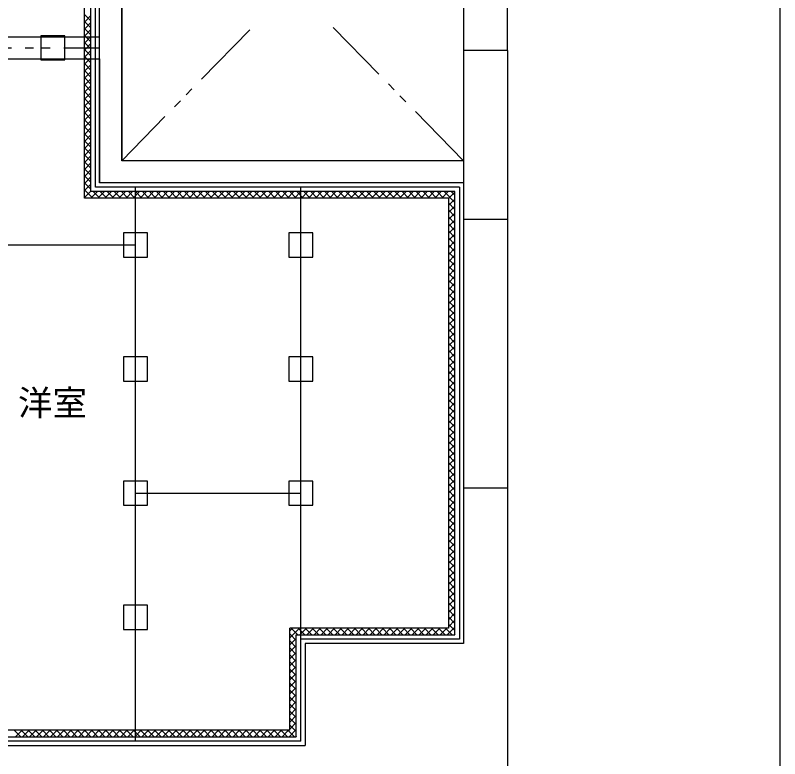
# Model space of a CAD drawing. Units: millimetres, scale not verified. Extents: x -6877 to 6873, y -4866 to 4752.
# Drawn here: x 4100 to 6873, y -2747 to -51 of the extents above; entities that cross this region are included whole.
import ezdxf
from ezdxf.enums import TextEntityAlignment as Align

# ---------------------------------------------------------------- set-up
doc = ezdxf.new("R2010")
doc.units = ezdxf.units.MM
doc.header["$LTSCALE"] = 50
doc.linetypes.add('DOUBLE_CHAIN1', pattern=[8.8, 5, -1, 0.6, -0.6, 0.6, -1])
for name, color, linetype in [('1-1_中線', 7, 'Continuous'), ('1-2_太線１', 3, 'Continuous'), ('1-3_太線２', 3, 'Continuous'), ('1-4_細線', 4, 'Continuous'), ('1-6_文字', 4, 'Continuous'), ('1-8_隠線', 4, 'DOUBLE_CHAIN1'), ('1-A_中線', 4, 'Continuous'), ('1-B_太線１', 2, 'Continuous'), ('F-3_太線２', 7, 'Continuous')]:
    doc.layers.add(name, color=color, linetype=linetype)
doc.styles.add('ＭＳ ゴシック', font='')
doc.styles.get('ＭＳ ゴシック').set_extended_font_data('MS Gothic')

msp = doc.modelspace()

# ---------------------------------------------------------------- linework, layer by layer
at = {"layer": '1-1_中線'}
for p, q in [((4391.12, -673.82), (4391.12, 786.18)), ((5711.12, -673.82), (4391.12, -673.82)), ((4536.12, -2683.82), (4536.12, -673.82)), ((5136.12, -2683.82), (5136.12, -673.82)), ((5711.12, -673.82), (5711.12, -2313.82)), ((3941.12, -883.82), (4536.12, -883.82)), ((4536.12, -1783.82), (5136.12, -1783.82)), ((5711.12, -2313.82), (5136.12, -2313.82)), ((5136.12, -2683.82), (-948.88, -2683.82))]:
    msp.add_line(p, q, dxfattribs=at)
at = {"layer": '1-2_太線１'}
for q in [(4486.12, -578.82), (5726.12, -658.82)]:
    msp.add_line((5726.12, -578.82), q, dxfattribs=at)
for points in [[(5726.12, -658.82), (4406.12, -658.82), (4406.12, 771.18), (5726.12, 771.18)], [(4486.12, -578.82), (4486.12, 691.18), (5726.12, 691.18)]]:
    msp.add_lwpolyline(points, dxfattribs=at)
at = {"layer": '1-3_太線２', "color": 7}
for p, q in [((5726.12, 621.18), (5726.12, -178.82)), ((5886.12, -178.82), (5886.12, 621.18)), ((5726.12, -791.32), (5726.12, -1766.32)), ((5886.12, -791.32), (5886.12, -1766.32))]:
    msp.add_line(p, q, dxfattribs=at)
at = {"layer": '1-3_太線２'}
for p, q in [((5886.12, -178.82), (5886.12, -791.32)), ((5886.12, -791.32), (5726.12, -791.32)), ((5726.12, -1766.32), (5726.12, -2328.82)), ((5886.12, -1766.32), (5726.12, -1766.32)), ((5886.12, -1766.32), (5886.12, -3650.01)), ((-5473.88, -2698.82), (5151.12, -2698.82))]:
    msp.add_line(p, q, dxfattribs=at)
for points in [[(5886.12, -178.82), (5726.12, -178.82), (5726.12, -791.32)], [(5726.12, -2328.82), (5151.12, -2328.82), (5151.12, -2698.82)]]:
    msp.add_lwpolyline(points, dxfattribs=at)
at = {"layer": '1-4_細線'}
for p, q in [((4486.12, 691.18), (4486.12, -578.82)), ((2576.12, -208.82), (4406.12, -208.82)), ((4406.12, -208.82), (4406.12, -658.82)), ((5726.12, -578.82), (4486.12, -578.82)), ((5726.12, -578.82), (5726.12, -658.82)), ((5726.12, -658.82), (4406.12, -658.82))]:
    msp.add_line(p, q, dxfattribs=at)
msp.add_lwpolyline([(946.12, -128.82), (4406.12, -128.82), (4406.12, 691.18)], dxfattribs=at)
at = {"layer": '1-8_隠線'}
for p, q in [((4950.38, -103.32), (4486.12, -578.82)), ((5726.12, -578.82), (5253.55, -94.81)), ((-1003.88, -168.82), (4406.12, -168.82))]:
    msp.add_line(p, q, dxfattribs=at)
at = {"layer": '1-A_中線'}
for p, q in [((4351.12, -47.5), (4374.63, -71)), ((4374.63, -51.76), (4351.12, -75.27)), ((4351.12, -72.96), (4374.63, -96.46)), ((4374.63, -77.22), (4351.12, -100.72)), ((4351.12, -98.41), (4374.63, -121.92)), ((4374.63, -102.68), (4351.12, -126.18)), ((4351.12, -123.87), (4374.63, -147.37)), ((4374.63, -128.13), (4351.12, -151.63)), ((4351.12, -149.33), (4374.63, -172.83)), ((4374.63, -153.59), (4351.12, -177.09)), ((4351.12, -174.78), (4374.63, -198.28)), ((4374.63, -179.04), (4351.12, -202.55)), ((4351.12, -200.24), (4374.63, -223.74)), ((4374.63, -204.5), (4351.12, -228)), ((4351.12, -225.69), (4374.63, -249.2)), ((4374.63, -229.96), (4351.12, -253.46)), ((4351.12, -251.15), (4374.63, -274.65)), ((4374.63, -255.41), (4351.12, -278.91)), ((4351.12, -276.6), (4374.63, -300.11)), ((4374.63, -280.87), (4351.12, -304.37)), ((4351.12, -302.06), (4374.63, -325.56)), ((4374.63, -306.32), (4351.12, -329.83)), ((4351.12, -327.52), (4374.63, -351.02)), ((4374.63, -331.78), (4351.12, -355.28)), ((4351.12, -352.97), (4374.63, -376.47)), ((4374.63, -357.23), (4351.12, -380.74)), ((4351.12, -378.43), (4374.63, -401.93)), ((4374.63, -382.69), (4351.12, -406.19)), ((4351.12, -403.88), (4374.63, -427.39)), ((4374.63, -408.15), (4351.12, -431.65)), ((4351.12, -429.34), (4374.63, -452.84)), ((4374.63, -433.6), (4351.12, -457.1)), ((4351.12, -454.8), (4374.63, -478.3)), ((4374.63, -459.06), (4351.12, -482.56)), ((4351.12, -480.25), (4374.63, -503.75)), ((4374.63, -484.51), (4351.12, -508.02)), ((4351.12, -505.71), (4374.63, -529.21)), ((4374.63, -509.97), (4351.12, -533.47)), ((4351.12, -531.16), (4374.63, -554.67)), ((4374.63, -535.43), (4351.12, -558.93)), ((4351.12, -556.62), (4374.63, -580.12)), ((4374.63, -560.88), (4351.12, -584.38)), ((4351.12, -582.07), (4374.63, -605.58)), ((4374.63, -586.34), (4351.12, -609.84)), ((4351.12, -607.53), (4374.63, -631.03)), ((4374.63, -611.79), (4351.12, -635.3)), ((4351.12, -632.99), (4374.63, -656.49)), ((4374.63, -637.25), (4351.12, -660.75)), ((4351.12, -658.44), (4374.63, -681.94)), ((4374.63, -662.7), (4351.12, -686.21)), ((4351.12, -683.9), (4381.04, -713.82)), ((4374.63, -688.16), (4351.12, -711.66)), ((4397.93, -690.31), (4374.43, -713.82)), ((5694.63, -690.31), (4374.63, -690.31)), ((4382.99, -690.31), (4406.5, -713.82)), ((4423.38, -690.31), (4399.88, -713.82)), ((4408.45, -690.31), (4431.95, -713.82)), ((4448.84, -690.31), (4425.34, -713.82)), ((4433.9, -690.31), (4457.41, -713.82)), ((4474.3, -690.31), (4450.79, -713.82)), ((4459.36, -690.31), (4482.86, -713.82)), ((4499.75, -690.31), (4476.25, -713.82)), ((4484.82, -690.31), (4508.32, -713.82)), ((4525.21, -690.31), (4501.71, -713.82)), ((4510.27, -690.31), (4533.77, -713.82)), ((4550.66, -690.31), (4527.16, -713.82)), ((4535.73, -690.31), (4559.23, -713.82)), ((4576.12, -690.31), (4552.62, -713.82)), ((4561.18, -690.31), (4584.69, -713.82)), ((4601.58, -690.31), (4578.07, -713.82)), ((4586.64, -690.31), (4610.14, -713.82)), ((4627.03, -690.31), (4603.53, -713.82)), ((4612.1, -690.31), (4635.6, -713.82)), ((4652.49, -690.31), (4628.98, -713.82)), ((4637.55, -690.31), (4661.05, -713.82)), ((4677.94, -690.31), (4654.44, -713.82)), ((4663.01, -690.31), (4686.51, -713.82)), ((4703.4, -690.31), (4679.9, -713.82)), ((4688.46, -690.31), (4711.97, -713.82)), ((4728.85, -690.31), (4705.35, -713.82)), ((4713.92, -690.31), (4737.42, -713.82)), ((4754.31, -690.31), (4730.81, -713.82)), ((4739.38, -690.31), (4762.88, -713.82)), ((4779.77, -690.31), (4756.26, -713.82)), ((4764.83, -690.31), (4788.33, -713.82)), ((4805.22, -690.31), (4781.72, -713.82)), ((4790.29, -690.31), (4813.79, -713.82)), ((4830.68, -690.31), (4807.18, -713.82)), ((4815.74, -690.31), (4839.25, -713.82)), ((4856.13, -690.31), (4832.63, -713.82)), ((4841.2, -690.31), (4864.7, -713.82)), ((4881.59, -690.31), (4858.09, -713.82)), ((4866.65, -690.31), (4890.16, -713.82)), ((4907.05, -690.31), (4883.54, -713.82)), ((4892.11, -690.31), (4915.61, -713.82)), ((4932.5, -690.31), (4909, -713.82)), ((4917.57, -690.31), (4941.07, -713.82)), ((4957.96, -690.31), (4934.45, -713.82)), ((4943.02, -690.31), (4966.52, -713.82)), ((4983.41, -690.31), (4959.91, -713.82)), ((4968.48, -690.31), (4991.98, -713.82)), ((5008.87, -690.31), (4985.37, -713.82)), ((4993.93, -690.31), (5017.44, -713.82)), ((5034.32, -690.31), (5010.82, -713.82)), ((5019.39, -690.31), (5042.89, -713.82)), ((5059.78, -690.31), (5036.28, -713.82)), ((5044.85, -690.31), (5068.35, -713.82)), ((5085.24, -690.31), (5061.73, -713.82)), ((5070.3, -690.31), (5093.8, -713.82)), ((5110.69, -690.31), (5087.19, -713.82)), ((5095.76, -690.31), (5119.26, -713.82)), ((5136.15, -690.31), (5112.65, -713.82)), ((5121.21, -690.31), (5144.72, -713.82)), ((5161.6, -690.31), (5138.1, -713.82)), ((5146.67, -690.31), (5170.17, -713.82)), ((5187.06, -690.31), (5163.56, -713.82)), ((5172.12, -690.31), (5195.63, -713.82)), ((5212.52, -690.31), (5189.01, -713.82)), ((5197.58, -690.31), (5221.08, -713.82)), ((5237.97, -690.31), (5214.47, -713.82)), ((5223.04, -690.31), (5246.54, -713.82)), ((5263.43, -690.31), (5239.93, -713.82)), ((5248.49, -690.31), (5271.99, -713.82)), ((5288.88, -690.31), (5265.38, -713.82)), ((5273.95, -690.31), (5297.45, -713.82)), ((5314.34, -690.31), (5290.84, -713.82)), ((5299.4, -690.31), (5322.91, -713.82)), ((5339.8, -690.31), (5316.29, -713.82)), ((5324.86, -690.31), (5348.36, -713.82)), ((5365.25, -690.31), (5341.75, -713.82)), ((5350.32, -690.31), (5373.82, -713.82)), ((5390.71, -690.31), (5367.2, -713.82)), ((5375.77, -690.31), (5399.27, -713.82)), ((5416.16, -690.31), (5392.66, -713.82)), ((5401.23, -690.31), (5424.73, -713.82)), ((5441.62, -690.31), (5418.12, -713.82)), ((5426.68, -690.31), (5450.19, -713.82)), ((5467.07, -690.31), (5443.57, -713.82)), ((5452.14, -690.31), (5475.64, -713.82)), ((5492.53, -690.31), (5469.03, -713.82)), ((5477.59, -690.31), (5501.1, -713.82)), ((5517.99, -690.31), (5494.48, -713.82)), ((5503.05, -690.31), (5526.55, -713.82)), ((5543.44, -690.31), (5519.94, -713.82)), ((5528.51, -690.31), (5552.01, -713.82)), ((5568.9, -690.31), (5545.4, -713.82)), ((5553.96, -690.31), (5577.46, -713.82)), ((5594.35, -690.31), (5570.85, -713.82)), ((5579.42, -690.31), (5602.92, -713.82)), ((5619.81, -690.31), (5596.31, -713.82)), ((5604.87, -690.31), (5628.38, -713.82)), ((5645.27, -690.31), (5621.76, -713.82)), ((5630.33, -690.31), (5653.83, -713.82)), ((5670.72, -690.31), (5647.22, -713.82)), ((5655.79, -690.31), (5694.63, -729.15)), ((5694.63, -691.86), (5671.12, -715.37)), ((5681.24, -690.31), (5694.63, -703.7)), ((5694.63, -2297.32), (5694.63, -690.31)), ((4351.12, -709.35), (4355.58, -713.82)), ((5671.12, -713.82), (5671.12, -2273.82)), ((5694.63, -717.32), (5671.12, -740.82)), ((5671.12, -731.11), (5694.63, -754.61)), ((5694.63, -742.78), (5671.12, -766.28)), ((5671.12, -756.56), (5694.63, -780.06)), ((5694.63, -768.23), (5671.12, -791.73)), ((5671.12, -782.02), (5694.63, -805.52)), ((5694.63, -793.69), (5671.12, -817.19)), ((5671.12, -807.47), (5694.63, -830.98)), ((5694.63, -819.14), (5671.12, -842.65)), ((5671.12, -832.93), (5694.63, -856.43)), ((5694.63, -844.6), (5671.12, -868.1)), ((5671.12, -858.39), (5694.63, -881.89)), ((5694.63, -870.06), (5671.12, -893.56)), ((5671.12, -883.84), (5694.63, -907.34)), ((5694.63, -895.51), (5671.12, -919.01)), ((5671.12, -909.3), (5694.63, -932.8)), ((5694.63, -920.97), (5671.12, -944.47)), ((5671.12, -934.75), (5694.63, -958.26)), ((5694.63, -946.42), (5671.12, -969.93)), ((5671.12, -960.21), (5694.63, -983.71)), ((5694.63, -971.88), (5671.12, -995.38)), ((5671.12, -985.66), (5694.63, -1009.17)), ((5694.63, -997.33), (5671.12, -1020.84)), ((5671.12, -1011.12), (5694.63, -1034.62)), ((5694.63, -1022.79), (5671.12, -1046.29)), ((5671.12, -1036.58), (5694.63, -1060.08)), ((5694.63, -1048.25), (5671.12, -1071.75)), ((5671.12, -1062.03), (5694.63, -1085.53)), ((5694.63, -1073.7), (5671.12, -1097.2)), ((5671.12, -1087.49), (5694.63, -1110.99)), ((5694.63, -1099.16), (5671.12, -1122.66)), ((5671.12, -1112.94), (5694.63, -1136.45)), ((5694.63, -1124.61), (5671.12, -1148.12)), ((5671.12, -1138.4), (5694.63, -1161.9)), ((5694.63, -1150.07), (5671.12, -1173.57)), ((5671.12, -1163.86), (5694.63, -1187.36)), ((5694.63, -1175.53), (5671.12, -1199.03)), ((5671.12, -1189.31), (5694.63, -1212.81)), ((5694.63, -1200.98), (5671.12, -1224.48)), ((5671.12, -1214.77), (5694.63, -1238.27)), ((5694.63, -1226.44), (5671.12, -1249.94)), ((5671.12, -1240.22), (5694.63, -1263.73)), ((5694.63, -1251.89), (5671.12, -1275.4)), ((5671.12, -1265.68), (5694.63, -1289.18)), ((5694.63, -1277.35), (5671.12, -1300.85)), ((5671.12, -1291.13), (5694.63, -1314.64)), ((5694.63, -1302.8), (5671.12, -1326.31)), ((5671.12, -1316.59), (5694.63, -1340.09)), ((5694.63, -1328.26), (5671.12, -1351.76)), ((5671.12, -1342.05), (5694.63, -1365.55)), ((5694.63, -1353.72), (5671.12, -1377.22)), ((5671.12, -1367.5), (5694.63, -1391)), ((5694.63, -1379.17), (5671.12, -1402.67)), ((5671.12, -1392.96), (5694.63, -1416.46)), ((5694.63, -1404.63), (5671.12, -1428.13)), ((5671.12, -1418.41), (5694.63, -1441.92)), ((5694.63, -1430.08), (5671.12, -1453.59)), ((5671.12, -1443.87), (5694.63, -1467.37)), ((5694.63, -1455.54), (5671.12, -1479.04)), ((5671.12, -1469.33), (5694.63, -1492.83)), ((5694.63, -1481), (5671.12, -1504.5)), ((5671.12, -1494.78), (5694.63, -1518.28)), ((5694.63, -1506.45), (5671.12, -1529.95)), ((5671.12, -1520.24), (5694.63, -1543.74)), ((5694.63, -1531.91), (5671.12, -1555.41)), ((5671.12, -1545.69), (5694.63, -1569.2)), ((5694.63, -1557.36), (5671.12, -1580.87)), ((5671.12, -1571.15), (5694.63, -1594.65)), ((5694.63, -1582.82), (5671.12, -1606.32)), ((5671.12, -1596.6), (5694.63, -1620.11)), ((5694.63, -1608.27), (5671.12, -1631.78)), ((5671.12, -1622.06), (5694.63, -1645.56)), ((5694.63, -1633.73), (5671.12, -1657.23)), ((5671.12, -1647.52), (5694.63, -1671.02)), ((5694.63, -1659.19), (5671.12, -1682.69)), ((5671.12, -1672.97), (5694.63, -1696.47)), ((5694.63, -1684.64), (5671.12, -1708.14)), ((5671.12, -1698.43), (5694.63, -1721.93)), ((5694.63, -1710.1), (5671.12, -1733.6)), ((5671.12, -1723.88), (5694.63, -1747.39)), ((5694.63, -1735.55), (5671.12, -1759.06)), ((5671.12, -1749.34), (5694.63, -1772.84)), ((5694.63, -1761.01), (5671.12, -1784.51)), ((5671.12, -1774.8), (5694.63, -1798.3)), ((5694.63, -1786.47), (5671.12, -1809.97)), ((5671.12, -1800.25), (5694.63, -1823.75)), ((5694.63, -1811.92), (5671.12, -1835.42)), ((5671.12, -1825.71), (5694.63, -1849.21)), ((5694.63, -1837.38), (5671.12, -1860.88)), ((5671.12, -1851.16), (5694.63, -1874.67)), ((5694.63, -1862.83), (5671.12, -1886.34)), ((5671.12, -1876.62), (5694.63, -1900.12)), ((5694.63, -1888.29), (5671.12, -1911.79)), ((5671.12, -1902.07), (5694.63, -1925.58)), ((5694.63, -1913.74), (5671.12, -1937.25)), ((5671.12, -1927.53), (5694.63, -1951.03)), ((5694.63, -1939.2), (5671.12, -1962.7)), ((5671.12, -1952.99), (5694.63, -1976.49)), ((5694.63, -1964.66), (5671.12, -1988.16)), ((5671.12, -1978.44), (5694.63, -2001.94)), ((5694.63, -1990.11), (5671.12, -2013.61)), ((5671.12, -2003.9), (5694.63, -2027.4)), ((5694.63, -2015.57), (5671.12, -2039.07)), ((5671.12, -2029.35), (5694.63, -2052.86)), ((5694.63, -2041.02), (5671.12, -2064.53)), ((5671.12, -2054.81), (5694.63, -2078.31)), ((5694.63, -2066.48), (5671.12, -2089.98)), ((5671.12, -2080.27), (5694.63, -2103.77)), ((5694.63, -2091.94), (5671.12, -2115.44)), ((5671.12, -2105.72), (5694.63, -2129.22)), ((5694.63, -2117.39), (5671.12, -2140.89)), ((5671.12, -2131.18), (5694.63, -2154.68)), ((5694.63, -2142.85), (5671.12, -2166.35)), ((5671.12, -2156.63), (5694.63, -2180.14)), ((5694.63, -2168.3), (5671.12, -2191.81)), ((5671.12, -2182.09), (5694.63, -2205.59)), ((5694.63, -2193.76), (5671.12, -2217.26)), ((5671.12, -2207.54), (5694.63, -2231.05)), ((5694.63, -2219.21), (5671.12, -2242.72)), ((5671.12, -2233), (5694.63, -2256.5)), ((5694.63, -2244.67), (5671.12, -2268.17)), ((5096.12, -2643.82), (5096.12, -2273.82)), ((5671.12, -2273.82), (5096.12, -2273.82)), ((5105.45, -2273.82), (5096.12, -2283.14)), ((5130.91, -2273.82), (5096.12, -2308.6)), ((5101, -2273.82), (5124.5, -2297.32)), ((5126.45, -2273.82), (5149.96, -2297.32)), ((5156.36, -2273.82), (5132.86, -2297.32)), ((5151.91, -2273.82), (5175.41, -2297.32)), ((5181.82, -2273.82), (5158.32, -2297.32)), ((5177.36, -2273.82), (5200.87, -2297.32)), ((5207.28, -2273.82), (5183.77, -2297.32)), ((5202.82, -2273.82), (5226.32, -2297.32)), ((5232.73, -2273.82), (5209.23, -2297.32)), ((5228.28, -2273.82), (5251.78, -2297.32)), ((5258.19, -2273.82), (5234.68, -2297.32)), ((5253.73, -2273.82), (5277.23, -2297.32)), ((5283.64, -2273.82), (5260.14, -2297.32)), ((5279.19, -2273.82), (5302.69, -2297.32)), ((5309.1, -2273.82), (5285.6, -2297.32)), ((5304.64, -2273.82), (5328.15, -2297.32)), ((5334.55, -2273.82), (5311.05, -2297.32)), ((5330.1, -2273.82), (5353.6, -2297.32)), ((5360.01, -2273.82), (5336.51, -2297.32)), ((5355.56, -2273.82), (5379.06, -2297.32)), ((5385.47, -2273.82), (5361.96, -2297.32)), ((5381.01, -2273.82), (5404.51, -2297.32)), ((5410.92, -2273.82), (5387.42, -2297.32)), ((5406.47, -2273.82), (5429.97, -2297.32)), ((5436.38, -2273.82), (5412.88, -2297.32)), ((5431.92, -2273.82), (5455.43, -2297.32)), ((5461.83, -2273.82), (5438.33, -2297.32)), ((5457.38, -2273.82), (5480.88, -2297.32)), ((5487.29, -2273.82), (5463.79, -2297.32)), ((5482.83, -2273.82), (5506.34, -2297.32)), ((5512.75, -2273.82), (5489.24, -2297.32)), ((5508.29, -2273.82), (5531.79, -2297.32)), ((5538.2, -2273.82), (5514.7, -2297.32)), ((5533.75, -2273.82), (5557.25, -2297.32)), ((5563.66, -2273.82), (5540.15, -2297.32)), ((5559.2, -2273.82), (5582.7, -2297.32)), ((5589.11, -2273.82), (5565.61, -2297.32)), ((5584.66, -2273.82), (5608.16, -2297.32)), ((5614.57, -2273.82), (5591.07, -2297.32)), ((5610.11, -2273.82), (5633.62, -2297.32)), ((5640.03, -2273.82), (5616.52, -2297.32)), ((5635.57, -2273.82), (5659.07, -2297.32)), ((5665.48, -2273.82), (5641.98, -2297.32)), ((5661.03, -2273.82), (5684.53, -2297.32)), ((5694.63, -2270.13), (5667.43, -2297.32)), ((5671.12, -2258.46), (5694.63, -2281.96)), ((5096.12, -2294.4), (5119.63, -2317.9)), ((5694.63, -2295.58), (5692.89, -2297.32)), ((5119.63, -2310.55), (5096.12, -2334.06)), ((5096.12, -2319.85), (5119.63, -2343.36)), ((5119.63, -2336.01), (5096.12, -2359.51)), ((5096.12, -2345.31), (5119.63, -2368.81)), ((5119.63, -2361.47), (5096.12, -2384.97)), ((5096.12, -2370.76), (5119.63, -2394.27)), ((5119.63, -2386.92), (5096.12, -2410.42)), ((5096.12, -2396.22), (5119.63, -2419.72)), ((5119.63, -2412.38), (5096.12, -2435.88)), ((5096.12, -2421.68), (5119.63, -2445.18)), ((5119.63, -2437.83), (5096.12, -2461.34)), ((5096.12, -2447.13), (5119.63, -2470.63)), ((5119.63, -2463.29), (5096.12, -2486.79)), ((5096.12, -2472.59), (5119.63, -2496.09)), ((5119.63, -2488.74), (5096.12, -2512.25)), ((5096.12, -2498.04), (5119.63, -2521.55)), ((5119.63, -2514.2), (5096.12, -2537.7)), ((5096.12, -2523.5), (5119.63, -2547)), ((5119.63, -2539.66), (5096.12, -2563.16)), ((5096.12, -2548.96), (5119.63, -2572.46)), ((5119.63, -2565.11), (5096.12, -2588.61)), ((5096.12, -2574.41), (5119.63, -2597.91)), ((5119.63, -2590.57), (5096.12, -2614.07)), ((5096.12, -2599.87), (5119.63, -2623.37)), ((5119.63, -2616.02), (5096.12, -2639.53)), ((5096.12, -2625.32), (5119.63, -2648.83)), ((5096.12, -2643.82), (-908.88, -2643.82)), ((4096.38, -2643.82), (4119.88, -2667.32)), ((4124.51, -2643.82), (4101.01, -2667.32)), ((4121.84, -2643.82), (4145.34, -2667.32)), ((4149.97, -2643.82), (4126.47, -2667.32)), ((4147.29, -2643.82), (4170.8, -2667.32)), ((4175.42, -2643.82), (4151.92, -2667.32)), ((4172.75, -2643.82), (4196.25, -2667.32)), ((4200.88, -2643.82), (4177.38, -2667.32)), ((4198.2, -2643.82), (4221.71, -2667.32)), ((4226.34, -2643.82), (4202.83, -2667.32)), ((4223.66, -2643.82), (4247.16, -2667.32)), ((4251.79, -2643.82), (4228.29, -2667.32)), ((4249.12, -2643.82), (4272.62, -2667.32)), ((4277.25, -2643.82), (4253.74, -2667.32)), ((4274.57, -2643.82), (4298.07, -2667.32)), ((4302.7, -2643.82), (4279.2, -2667.32)), ((4300.03, -2643.82), (4323.53, -2667.32)), ((4328.16, -2643.82), (4304.66, -2667.32)), ((4325.48, -2643.82), (4348.99, -2667.32)), ((4353.61, -2643.82), (4330.11, -2667.32)), ((4350.94, -2643.82), (4374.44, -2667.32)), ((4379.07, -2643.82), (4355.57, -2667.32)), ((4376.4, -2643.82), (4399.9, -2667.32)), ((4404.53, -2643.82), (4381.02, -2667.32)), ((4401.85, -2643.82), (4425.35, -2667.32)), ((4429.98, -2643.82), (4406.48, -2667.32)), ((4427.31, -2643.82), (4450.81, -2667.32)), ((4455.44, -2643.82), (4431.94, -2667.32)), ((4452.76, -2643.82), (4476.27, -2667.32)), ((4480.89, -2643.82), (4457.39, -2667.32)), ((4478.22, -2643.82), (4501.72, -2667.32)), ((4506.35, -2643.82), (4482.85, -2667.32)), ((4503.67, -2643.82), (4527.18, -2667.32)), ((4531.81, -2643.82), (4508.3, -2667.32)), ((4529.13, -2643.82), (4552.63, -2667.32)), ((4557.26, -2643.82), (4533.76, -2667.32)), ((4554.59, -2643.82), (4578.09, -2667.32)), ((4582.72, -2643.82), (4559.21, -2667.32)), ((4580.04, -2643.82), (4603.54, -2667.32)), ((4608.17, -2643.82), (4584.67, -2667.32)), ((4605.5, -2643.82), (4629, -2667.32)), ((4633.63, -2643.82), (4610.13, -2667.32)), ((4630.95, -2643.82), (4654.46, -2667.32)), ((4659.08, -2643.82), (4635.58, -2667.32)), ((4656.41, -2643.82), (4679.91, -2667.32)), ((4684.54, -2643.82), (4661.04, -2667.32)), ((4681.87, -2643.82), (4705.37, -2667.32)), ((4710, -2643.82), (4686.49, -2667.32)), ((4707.32, -2643.82), (4730.82, -2667.32)), ((4735.45, -2643.82), (4711.95, -2667.32)), ((4732.78, -2643.82), (4756.28, -2667.32)), ((4760.91, -2643.82), (4737.41, -2667.32)), ((4758.23, -2643.82), (4781.74, -2667.32)), ((4786.36, -2643.82), (4762.86, -2667.32)), ((4783.69, -2643.82), (4807.19, -2667.32)), ((4811.82, -2643.82), (4788.32, -2667.32)), ((4809.15, -2643.82), (4832.65, -2667.32)), ((4837.28, -2643.82), (4813.77, -2667.32)), ((4834.6, -2643.82), (4858.1, -2667.32)), ((4862.73, -2643.82), (4839.23, -2667.32)), ((4860.06, -2643.82), (4883.56, -2667.32)), ((4888.19, -2643.82), (4864.68, -2667.32)), ((4885.51, -2643.82), (4909.02, -2667.32)), ((4913.64, -2643.82), (4890.14, -2667.32)), ((4910.97, -2643.82), (4934.47, -2667.32)), ((4939.1, -2643.82), (4915.6, -2667.32)), ((4936.42, -2643.82), (4959.93, -2667.32)), ((4964.55, -2643.82), (4941.05, -2667.32)), ((4961.88, -2643.82), (4985.38, -2667.32)), ((4990.01, -2643.82), (4966.51, -2667.32)), ((4987.34, -2643.82), (5010.84, -2667.32)), ((5015.47, -2643.82), (4991.96, -2667.32)), ((5012.79, -2643.82), (5036.29, -2667.32)), ((5040.92, -2643.82), (5017.42, -2667.32)), ((5038.25, -2643.82), (5061.75, -2667.32)), ((5066.38, -2643.82), (5042.88, -2667.32)), ((5063.7, -2643.82), (5087.21, -2667.32)), ((5091.83, -2643.82), (5068.33, -2667.32)), ((5089.16, -2643.82), (5112.66, -2667.32)), ((5119.63, -2641.48), (5093.79, -2667.32)), ((5119.63, -2666.94), (5119.24, -2667.32))]:
    msp.add_line(p, q, dxfattribs=at)
for points in [[(4374.63, -690.31), (4374.63, 802.68), (5694.63, 802.68), (5694.63, 2939.69), (5119.63, 2939.69), (5119.63, 3309.69), (1047.62, 3309.69), (1047.62, 1789.69), (-1075.37, 1789.69), (-1075.37, 3309.69), (-5442.38, 3309.69), (-5442.38, -2667.32), (-1345.37, -2667.32), (-1345.37, -2157.32), (-932.38, -2157.32), (-932.38, -2667.32), (5119.63, -2667.32), (5119.63, -2297.32), (5694.63, -2297.32)], [(5671.12, -713.82), (4351.12, -713.82), (4351.12, 826.18), (5671.12, 826.18), (5671.12, 2916.18), (5096.12, 2916.18)]]:
    msp.add_lwpolyline(points, dxfattribs=at)
at = {"layer": '1-B_太線１'}
for points in [[(4192.12, -124.82), (4192.12, -212.82), (4280.12, -212.82), (4280.12, -124.82)], [(4492.12, -839.82), (4492.12, -927.82), (4580.12, -927.82), (4580.12, -839.82)], [(5092.12, -839.82), (5092.12, -927.82), (5180.12, -927.82), (5180.12, -839.82)], [(4492.12, -1289.82), (4492.12, -1377.82), (4580.12, -1377.82), (4580.12, -1289.82)], [(5092.12, -1289.82), (5092.12, -1377.82), (5180.12, -1377.82), (5180.12, -1289.82)], [(4492.12, -1739.82), (4492.12, -1827.82), (4580.12, -1827.82), (4580.12, -1739.82)], [(5092.12, -1739.82), (5092.12, -1827.82), (5180.12, -1827.82), (5180.12, -1739.82)], [(4492.12, -2189.82), (4492.12, -2277.82), (4580.12, -2277.82), (4580.12, -2189.82)]]:
    msp.add_lwpolyline(points, close=True, dxfattribs=at)
at = {"layer": 'F-3_太線２', "color": 3}
msp.add_line((6873.33, 4752.5), (6873.33, -4747.5), dxfattribs=at)

# ---------------------------------------------------------------- texts
at = {"layer": '1-6_文字', "style": 'ＭＳ ゴシック'}
msp.add_text('洋室', height=91.64, dxfattribs=at).set_placement((4109.97, -1529.42), align=Align.BOTTOM_LEFT)

doc.saveas('drawing.dxf')
